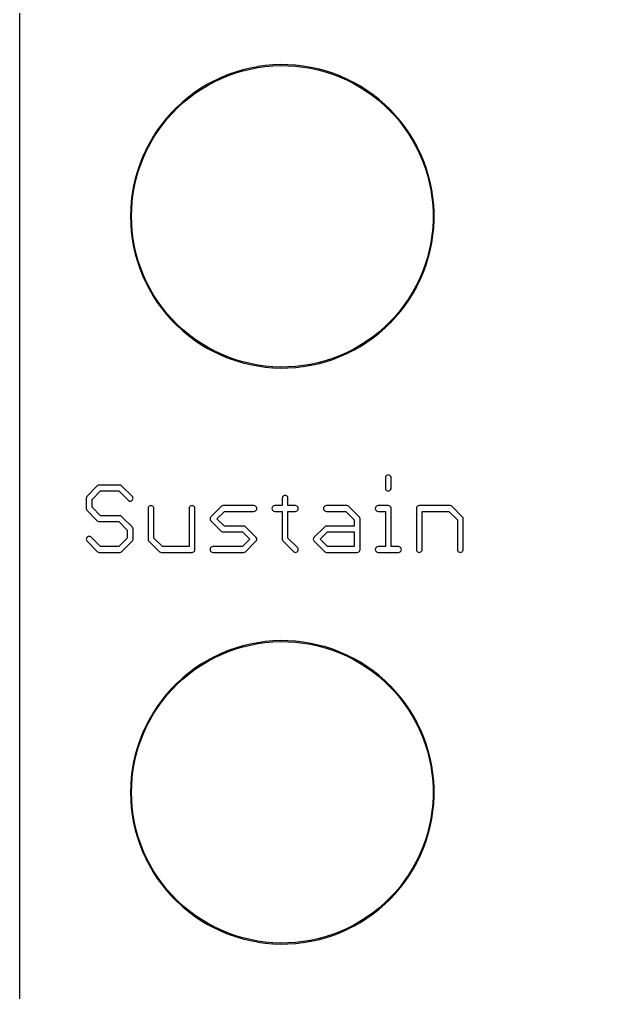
# Model space of a CAD drawing. Extents: x 3 to 66, y 0 to 129.
# Drawn here: x 2.71 to 18.12, y 59.36 to 85.11 of the extents above; entities that cross this region are included whole.
import ezdxf

# ---------------------------------------------------------------- set-up
doc = ezdxf.new("R2010")
doc.units = 0

msp = doc.modelspace()

# ---------------------------------------------------------------- linework, layer by layer
at = {"color": 34, "true_color": 0x008000}
for points in [[(2.7051, 0.3175, 0), (63.32474, 0.3175, 0), (63.32474, 128.81864, 0), (2.7051, 128.81864, 0), (2.7051, 0.3175, 0)], [(9.40307, 83.90382, 0), (9.20242, 83.88603, 0), (9.00428, 83.85809, 0), (9.00037, 83.85747, 0), (8.80225, 83.81937, 0), (8.60666, 83.7711, 0), (8.41363, 83.71523, 0), (8.22566, 83.64919, 0), (8.03771, 83.57299, 0), (7.85737, 83.48663, 0), (7.85383, 83.48483, 0), (7.67603, 83.39085, 0), (7.50331, 83.28671, 0), (7.33567, 83.17495, 0), (7.17565, 83.05303, 0), (7.02071, 82.92603, 0), (6.87085, 82.78887, 0), (6.86804, 82.78606, 0), (6.72834, 82.64382, 0), (6.59372, 82.49396, 0), (6.46672, 82.33647, 0), (6.34988, 82.17392, 0), (6.24066, 82.00628, 0), (6.13906, 81.83356, 0), (6.04508, 81.65322, 0), (6.04328, 81.64968, 0), (5.962, 81.4668, 0), (5.8858, 81.28138, 0), (5.8223, 81.09088, 0), (5.76642, 80.89784, 0), (5.72324, 80.70226, 0), (5.68768, 80.50414, 0), (5.68706, 80.50021, 0), (5.66166, 80.29956, 0), (5.64642, 80.0989, 0), (5.64134, 79.89824, 0), (5.64642, 79.69758, 0), (5.66166, 79.49691, 0), (5.68706, 79.29626, 0), (5.68768, 79.29233, 0), (5.72324, 79.09421, 0), (5.76642, 78.89863, 0), (5.8223, 78.70559, 0), (5.8858, 78.51509, 0), (5.962, 78.32966, 0), (6.04328, 78.14679, 0), (6.04508, 78.14324, 0), (6.13906, 77.9629, 0), (6.24066, 77.79019, 0), (6.34988, 77.62255, 0), (6.46672, 77.45999, 0), (6.59372, 77.30251, 0), (6.72834, 77.15264, 0), (6.86804, 77.0104, 0), (6.87085, 77.0076, 0), (7.02071, 76.87044, 0), (7.17565, 76.74344, 0), (7.33567, 76.62152, 0), (7.50331, 76.50976, 0), (7.67603, 76.40562, 0), (7.85383, 76.31164, 0), (7.85737, 76.30983, 0), (8.03771, 76.22347, 0), (8.22566, 76.14727, 0), (8.41363, 76.08123, 0), (8.60666, 76.02536, 0), (8.80225, 75.97709, 0), (9.00037, 75.93899, 0), (9.00428, 75.93837, 0), (9.20242, 75.91043, 0), (9.40307, 75.89265, 0), (9.60373, 75.88504, 0), (9.80439, 75.88758, 0), (10.00505, 75.90027, 0), (10.20572, 75.92313, 0), (10.20964, 75.92376, 0), (10.40776, 75.95677, 0), (10.60334, 75.99996, 0), (10.79892, 76.05076, 0), (10.98942, 76.11426, 0), (11.17738, 76.18537, 0), (11.3628, 76.26666, 0), (11.5406, 76.35556, 0), (11.54414, 76.35736, 0), (11.7194, 76.45641, 0), (11.88958, 76.56564, 0), (12.05468, 76.68248, 0), (12.21216, 76.8044, 0), (12.36456, 76.93648, 0), (12.50934, 77.07617, 0), (12.51215, 77.07899, 0), (12.64931, 77.22631, 0), (12.77885, 77.37871, 0), (12.90077, 77.53873, 0), (13.01507, 77.70383, 0), (13.12175, 77.87654, 0), (13.21827, 78.05181, 0), (13.22007, 78.05535, 0), (13.30643, 78.23569, 0), (13.38517, 78.42111, 0), (13.45629, 78.61161, 0), (13.51471, 78.80211, 0), (13.56551, 78.99769, 0), (13.60615, 79.19327, 0), (13.60678, 79.19719, 0), (13.63726, 79.39785, 0), (13.65758, 79.59598, 0), (13.66773, 79.79664, 0), (13.66773, 79.99983, 0), (13.65758, 80.2005, 0), (13.63726, 80.39861, 0), (13.60678, 80.59927, 0), (13.60615, 80.6032, 0), (13.56551, 80.79877, 0), (13.51471, 80.99436, 0), (13.45629, 81.18486, 0), (13.38517, 81.37536, 0), (13.30643, 81.56077, 0), (13.22007, 81.74111, 0), (13.21827, 81.74466, 0), (13.12175, 81.91992, 0), (13.01507, 82.09264, 0), (12.90077, 82.25774, 0), (12.77885, 82.41776, 0), (12.64931, 82.57016, 0), (12.51215, 82.71747, 0), (12.50934, 82.72029, 0), (12.36456, 82.85999, 0), (12.21216, 82.99207, 0), (12.05468, 83.11399, 0), (11.88958, 83.23083, 0), (11.7194, 83.34005, 0), (11.54414, 83.43911, 0), (11.5406, 83.44091, 0), (11.3628, 83.52981, 0), (11.17738, 83.61109, 0), (10.98942, 83.68221, 0), (10.79892, 83.74571, 0), (10.60334, 83.79651, 0), (10.40776, 83.83969, 0), (10.20964, 83.87271, 0), (10.20572, 83.87334, 0), (10.00505, 83.8962, 0), (9.80439, 83.90889, 0), (9.60373, 83.91144, 0), (9.40307, 83.90382, 0)], [(10.00505, 75.92568, 0), (9.80439, 75.91297, 0), (9.60373, 75.91043, 0), (9.40307, 75.91804, 0), (9.20242, 75.93584, 0), (9.00677, 75.96343, 0), (8.8101, 76.00125, 0), (8.61452, 76.04951, 0), (8.42148, 76.10539, 0), (8.23352, 76.17143, 0), (8.04556, 76.24763, 0), (7.86665, 76.3333, 0), (7.69096, 76.42617, 0), (7.51824, 76.53031, 0), (7.3506, 76.64207, 0), (7.19058, 76.76399, 0), (7.03564, 76.89099, 0), (6.88628, 77.0277, 0), (6.74889, 77.16758, 0), (6.61427, 77.31744, 0), (6.48727, 77.47492, 0), (6.37043, 77.63748, 0), (6.26121, 77.80512, 0), (6.15961, 77.97784, 0), (6.06717, 78.15522, 0), (5.98615, 78.33752, 0), (5.90995, 78.52294, 0), (5.84645, 78.71344, 0), (5.79057, 78.90648, 0), (5.74739, 79.10205, 0), (5.71225, 79.29782, 0), (5.68705, 79.49691, 0), (5.67181, 79.69758, 0), (5.66673, 79.89824, 0), (5.67181, 80.0989, 0), (5.68705, 80.29956, 0), (5.71225, 80.49863, 0), (5.74739, 80.69441, 0), (5.79057, 80.88999, 0), (5.84645, 81.08302, 0), (5.90995, 81.27352, 0), (5.98615, 81.45895, 0), (6.06717, 81.64125, 0), (6.15961, 81.81863, 0), (6.26121, 81.99135, 0), (6.37043, 82.15899, 0), (6.48727, 82.32155, 0), (6.61427, 82.47902, 0), (6.74889, 82.62889, 0), (6.88628, 82.76877, 0), (7.03564, 82.90548, 0), (7.19058, 83.03248, 0), (7.3506, 83.1544, 0), (7.51824, 83.26616, 0), (7.69096, 83.3703, 0), (7.86665, 83.46317, 0), (8.04556, 83.54884, 0), (8.23352, 83.62504, 0), (8.42148, 83.69108, 0), (8.61452, 83.74696, 0), (8.8101, 83.79522, 0), (9.00696, 83.83308, 0), (9.20242, 83.86063, 0), (9.40307, 83.87842, 0), (9.60373, 83.88603, 0), (9.80439, 83.8835, 0), (10.00505, 83.8708, 0), (10.20525, 83.84798, 0), (10.39991, 83.81554, 0), (10.59549, 83.77236, 0), (10.79107, 83.72156, 0), (10.98157, 83.65806, 0), (11.16953, 83.58694, 0), (11.35495, 83.50566, 0), (11.52967, 83.4183, 0), (11.70447, 83.3195, 0), (11.87465, 83.21028, 0), (12.03975, 83.09344, 0), (12.19723, 82.97152, 0), (12.34963, 82.83944, 0), (12.4925, 82.70158, 0), (12.62876, 82.55522, 0), (12.7583, 82.40282, 0), (12.88022, 82.24281, 0), (12.99452, 82.07771, 0), (13.1012, 81.90499, 0), (13.19692, 81.73119, 0), (13.28228, 81.55293, 0), (13.36102, 81.36751, 0), (13.43214, 81.17701, 0), (13.49056, 80.98651, 0), (13.54136, 80.79093, 0), (13.58191, 80.59579, 0), (13.61185, 80.39861, 0), (13.63217, 80.2005, 0), (13.64233, 79.99983, 0), (13.64233, 79.79664, 0), (13.63217, 79.59598, 0), (13.61185, 79.39785, 0), (13.58191, 79.2007, 0), (13.54136, 79.00554, 0), (13.49056, 78.80996, 0), (13.43214, 78.61946, 0), (13.36102, 78.42896, 0), (13.28228, 78.24354, 0), (13.19695, 78.06535, 0), (13.1012, 77.89148, 0), (12.99452, 77.71876, 0), (12.88022, 77.55365, 0), (12.7583, 77.39364, 0), (12.62876, 77.24124, 0), (12.49241, 77.09479, 0), (12.34963, 76.95703, 0), (12.19723, 76.82495, 0), (12.03975, 76.70303, 0), (11.87465, 76.58619, 0), (11.70447, 76.47696, 0), (11.52967, 76.37817, 0), (11.35495, 76.2908, 0), (11.16953, 76.20953, 0), (10.98157, 76.1384, 0), (10.79107, 76.07491, 0), (10.59549, 76.0241, 0), (10.39991, 75.98093, 0), (10.20524, 75.94848, 0), (10.00505, 75.92568, 0)], [(12.45615, 72.63383, 0), (12.4797, 72.63755, 0), (12.50094, 72.64839, 0), (12.5178, 72.66525, 0), (12.52863, 72.68649, 0), (12.53235, 72.71003, 0), (12.53235, 72.98182, 0), (12.52863, 73.00536, 0), (12.5178, 73.0266, 0), (12.50094, 73.04346, 0), (12.4797, 73.05428, 0), (12.45615, 73.05802, 0), (12.43261, 73.05428, 0), (12.41137, 73.04346, 0), (12.39451, 73.0266, 0), (12.38368, 73.00536, 0), (12.37995, 72.98182, 0), (12.37995, 72.71003, 0), (12.38368, 72.68649, 0), (12.39451, 72.66525, 0), (12.41137, 72.64839, 0), (12.43261, 72.63755, 0), (12.45615, 72.63383, 0)], [(4.84635, 71.97344, 0), (4.6228, 72.1991, 0), (4.6228, 72.40816, 0), (4.84635, 72.63383, 0), (5.32917, 72.63383, 0), (5.58639, 72.37661, 0), (5.60763, 72.36578, 0), (5.63118, 72.36206, 0), (5.65472, 72.36578, 0), (5.67596, 72.37661, 0), (5.69282, 72.39346, 0), (5.70365, 72.41471, 0), (5.70738, 72.43826, 0), (5.70365, 72.4618, 0), (5.69282, 72.48304, 0), (5.40418, 72.77168, 0), (5.38294, 72.78251, 0), (5.3594, 72.78623, 0), (4.81583, 72.78623, 0), (4.79229, 72.78251, 0), (4.77105, 72.77168, 0), (4.75419, 72.75481, 0), (4.48495, 72.48304, 0), (4.47412, 72.4618, 0), (4.47039, 72.43826, 0), (4.47039, 72.16901, 0), (4.47412, 72.14547, 0), (4.48495, 72.12423, 0), (4.75419, 71.85245, 0), (4.77105, 71.83559, 0), (4.79229, 71.82476, 0), (4.81583, 71.82104, 0), (5.32916, 71.82104, 0), (5.55498, 71.59522, 0), (5.55498, 71.38419, 0), (5.32931, 71.16064, 0), (4.84606, 71.16064, 0), (4.59138, 71.41531, 0), (4.57014, 71.42615, 0), (4.5466, 71.42988, 0), (4.52304, 71.42615, 0), (4.50181, 71.41531, 0), (4.48495, 71.39846, 0), (4.47412, 71.37721, 0), (4.47039, 71.35368, 0), (4.47412, 71.33013, 0), (4.48495, 71.30889, 0), (4.75418, 71.03966, 0), (4.75419, 71.03964, 0), (4.77105, 71.02279, 0), (4.79229, 71.01196, 0), (4.81583, 71.00824, 0), (5.3594, 71.00824, 0), (5.38294, 71.01196, 0), (5.40418, 71.02279, 0), (5.67596, 71.29203, 0), (5.69282, 71.30889, 0), (5.70365, 71.33013, 0), (5.70738, 71.35368, 0), (5.70738, 71.62546, 0), (5.70365, 71.649, 0), (5.69282, 71.67024, 0), (5.42105, 71.942, 0), (5.42104, 71.94202, 0), (5.40418, 71.95887, 0), (5.38294, 71.96971, 0), (5.3594, 71.97344, 0), (4.84635, 71.97344, 0)], [(9.99996, 71.00824, 0), (10.02352, 71.01196, 0), (10.04476, 71.02279, 0), (10.06162, 71.03964, 0), (10.07245, 71.06089, 0), (10.07616, 71.08444, 0), (10.07245, 71.10798, 0), (10.06162, 71.12922, 0), (10.04476, 71.14608, 0), (9.80439, 71.38419, 0), (9.80439, 72.09281, 0), (9.99996, 72.09281, 0), (10.02352, 72.09654, 0), (10.04476, 72.10737, 0), (10.06162, 72.12423, 0), (10.07245, 72.14547, 0), (10.07616, 72.16901, 0), (10.07245, 72.19256, 0), (10.06162, 72.2138, 0), (10.04476, 72.23066, 0), (10.02352, 72.24149, 0), (9.99996, 72.24521, 0), (9.80439, 72.24521, 0), (9.80439, 72.43826, 0), (9.80067, 72.4618, 0), (9.78984, 72.48304, 0), (9.77298, 72.4999, 0), (9.75174, 72.51072, 0), (9.72819, 72.51446, 0), (9.70465, 72.51072, 0), (9.68341, 72.4999, 0), (9.66655, 72.48304, 0), (9.65572, 72.4618, 0), (9.65199, 72.43826, 0), (9.65199, 72.24521, 0), (9.45642, 72.24521, 0), (9.43287, 72.24149, 0), (9.41163, 72.23066, 0), (9.39476, 72.2138, 0), (9.38394, 72.19256, 0), (9.38022, 72.16901, 0), (9.38394, 72.14547, 0), (9.39476, 72.12423, 0), (9.41163, 72.10737, 0), (9.43287, 72.09654, 0), (9.45642, 72.09281, 0), (9.65199, 72.09281, 0), (9.65199, 71.35368, 0), (9.65572, 71.33013, 0), (9.66655, 71.30889, 0), (9.68341, 71.29203, 0), (9.95519, 71.02279, 0), (9.97643, 71.01196, 0), (9.99996, 71.00824, 0)], [(7.26694, 71.00824, 0), (7.29048, 71.01196, 0), (7.31172, 71.02279, 0), (7.32858, 71.03964, 0), (7.33941, 71.06089, 0), (7.34314, 71.08444, 0), (7.34314, 72.16901, 0), (7.33941, 72.19256, 0), (7.32858, 72.2138, 0), (7.31172, 72.23066, 0), (7.29048, 72.24149, 0), (7.26694, 72.24521, 0), (7.24339, 72.24149, 0), (7.22215, 72.23066, 0), (7.20529, 72.2138, 0), (7.19446, 72.19256, 0), (7.19074, 72.16901, 0), (7.19074, 71.16064, 0), (6.48422, 71.16064, 0), (6.25856, 71.38418, 0), (6.25856, 72.16901, 0), (6.25483, 72.19256, 0), (6.244, 72.2138, 0), (6.22714, 72.23066, 0), (6.2059, 72.24149, 0), (6.18236, 72.24521, 0), (6.15881, 72.24149, 0), (6.13757, 72.23066, 0), (6.12071, 72.2138, 0), (6.10988, 72.19256, 0), (6.10616, 72.16901, 0), (6.10616, 71.35368, 0), (6.10988, 71.33013, 0), (6.12071, 71.30889, 0), (6.13757, 71.29203, 0), (6.40935, 71.02279, 0), (6.43059, 71.01196, 0), (6.45414, 71.00824, 0), (7.26694, 71.00824, 0)], [(8.12266, 71.70166, 0), (7.92708, 71.89723, 0), (8.12266, 72.09281, 0), (8.90523, 72.09281, 0), (8.92878, 72.09654, 0), (8.95002, 72.10737, 0), (8.96688, 72.12423, 0), (8.97771, 72.14547, 0), (8.98143, 72.16901, 0), (8.97771, 72.19256, 0), (8.96688, 72.2138, 0), (8.95002, 72.23066, 0), (8.92878, 72.24149, 0), (8.90523, 72.24521, 0), (8.09244, 72.24521, 0), (8.06889, 72.24149, 0), (8.04765, 72.23066, 0), (7.75901, 71.94202, 0), (7.74818, 71.92077, 0), (7.74446, 71.89724, 0), (7.74818, 71.87369, 0), (7.75901, 71.85245, 0), (8.04765, 71.56381, 0), (8.06889, 71.55298, 0), (8.09244, 71.54926, 0), (8.60321, 71.54926, 0), (8.79852, 71.35396, 0), (8.60337, 71.16064, 0), (7.82066, 71.16064, 0), (7.79711, 71.15691, 0), (7.77587, 71.14608, 0), (7.75901, 71.12922, 0), (7.74818, 71.10798, 0), (7.74446, 71.08444, 0), (7.74818, 71.06089, 0), (7.75901, 71.03964, 0), (7.77587, 71.02279, 0), (7.79711, 71.01196, 0), (7.82066, 71.00824, 0), (8.63346, 71.00824, 0), (8.657, 71.01196, 0), (8.67824, 71.02279, 0), (8.95002, 71.29203, 0), (8.96688, 71.30889, 0), (8.97771, 71.33013, 0), (8.98143, 71.35368, 0), (8.97771, 71.37721, 0), (8.96688, 71.39846, 0), (8.67824, 71.6871, 0), (8.657, 71.69793, 0), (8.63346, 71.70166, 0), (8.12266, 71.70166, 0)], [(10.8204, 72.24521, 0), (10.79685, 72.24149, 0), (10.77561, 72.23066, 0), (10.75875, 72.2138, 0), (10.74792, 72.19256, 0), (10.7442, 72.16901, 0), (10.74792, 72.14547, 0), (10.75875, 72.12423, 0), (10.77561, 72.10737, 0), (10.79685, 72.09654, 0), (10.8204, 72.09281, 0), (11.33119, 72.09281, 0), (11.557, 71.867, 0), (11.557, 71.70166, 0), (10.8204, 71.70166, 0), (10.79685, 71.69793, 0), (10.77561, 71.6871, 0), (10.48697, 71.39846, 0), (10.47613, 71.37721, 0), (10.47242, 71.35368, 0), (10.47613, 71.33013, 0), (10.48697, 71.30889, 0), (10.50383, 71.29203, 0), (10.77561, 71.02279, 0), (10.79685, 71.01196, 0), (10.8204, 71.00824, 0), (11.6332, 71.00824, 0), (11.65674, 71.01196, 0), (11.67798, 71.02279, 0), (11.69484, 71.03964, 0), (11.70567, 71.06089, 0), (11.7094, 71.08444, 0), (11.7094, 71.89724, 0), (11.70567, 71.92077, 0), (11.69484, 71.94202, 0), (11.4062, 72.23066, 0), (11.38496, 72.24149, 0), (11.36142, 72.24521, 0), (10.8204, 72.24521, 0)], [(12.18692, 72.24521, 0), (12.16337, 72.24149, 0), (12.14213, 72.23066, 0), (12.12527, 72.2138, 0), (12.11444, 72.19256, 0), (12.11071, 72.16901, 0), (12.11444, 72.14547, 0), (12.12527, 72.12423, 0), (12.14213, 72.10737, 0), (12.16337, 72.09654, 0), (12.18692, 72.09281, 0), (12.37995, 72.09281, 0), (12.37995, 71.16064, 0), (12.18692, 71.16064, 0), (12.16337, 71.15691, 0), (12.14213, 71.14608, 0), (12.12527, 71.12922, 0), (12.11444, 71.10798, 0), (12.11071, 71.08444, 0), (12.11444, 71.06089, 0), (12.12527, 71.03964, 0), (12.14213, 71.02279, 0), (12.16337, 71.01196, 0), (12.18692, 71.00824, 0), (12.72793, 71.00824, 0), (12.75148, 71.01196, 0), (12.77272, 71.02279, 0), (12.78958, 71.03964, 0), (12.80041, 71.06089, 0), (12.80413, 71.08444, 0), (12.80041, 71.10798, 0), (12.78958, 71.12922, 0), (12.77272, 71.14608, 0), (12.75148, 71.15691, 0), (12.72793, 71.16064, 0), (12.53235, 71.16064, 0), (12.53235, 72.16901, 0), (12.52863, 72.19256, 0), (12.5178, 72.2138, 0), (12.50094, 72.23066, 0), (12.4797, 72.24149, 0), (12.45615, 72.24521, 0), (12.18692, 72.24521, 0)], [(13.27658, 72.24521, 0), (13.25303, 72.24149, 0), (13.23179, 72.23066, 0), (13.21493, 72.2138, 0), (13.2041, 72.19256, 0), (13.20038, 72.16901, 0), (13.20038, 71.08444, 0), (13.2041, 71.06089, 0), (13.21493, 71.03964, 0), (13.23179, 71.02279, 0), (13.25303, 71.01196, 0), (13.27658, 71.00824, 0), (13.30012, 71.01196, 0), (13.32136, 71.02279, 0), (13.33822, 71.03964, 0), (13.34905, 71.06089, 0), (13.35278, 71.08444, 0), (13.35278, 72.09281, 0), (14.0614, 72.09281, 0), (14.28496, 71.86714, 0), (14.28496, 71.08444, 0), (14.28868, 71.06089, 0), (14.29951, 71.03964, 0), (14.31637, 71.02279, 0), (14.33761, 71.01196, 0), (14.36116, 71.00824, 0), (14.3847, 71.01196, 0), (14.40594, 71.02279, 0), (14.4228, 71.03964, 0), (14.43363, 71.06089, 0), (14.43736, 71.08444, 0), (14.43736, 71.89724, 0), (14.43363, 71.92077, 0), (14.4228, 71.94202, 0), (14.15356, 72.2138, 0), (14.1367, 72.23066, 0), (14.11546, 72.24149, 0), (14.09191, 72.24521, 0), (13.27658, 72.24521, 0)], [(11.557, 71.16064, 0), (10.85048, 71.16064, 0), (10.65533, 71.35396, 0), (10.85063, 71.54926, 0), (11.557, 71.54926, 0), (11.557, 71.16064, 0)], [(9.40307, 68.66381, 0), (9.20242, 68.64604, 0), (9.00428, 68.6181, 0), (9.00037, 68.61747, 0), (8.80225, 68.57937, 0), (8.60666, 68.53111, 0), (8.41363, 68.47523, 0), (8.22566, 68.40918, 0), (8.03771, 68.33298, 0), (7.85737, 68.24663, 0), (7.85383, 68.24482, 0), (7.67603, 68.15085, 0), (7.50331, 68.04671, 0), (7.33567, 67.93495, 0), (7.17565, 67.81303, 0), (7.02071, 67.68603, 0), (6.87085, 67.54886, 0), (6.86804, 67.54606, 0), (6.72834, 67.40382, 0), (6.59372, 67.25396, 0), (6.46672, 67.09648, 0), (6.34988, 66.93392, 0), (6.24066, 66.76627, 0), (6.13906, 66.59356, 0), (6.04508, 66.41322, 0), (6.04328, 66.40967, 0), (5.962, 66.2268, 0), (5.8858, 66.04138, 0), (5.8223, 65.85088, 0), (5.76642, 65.65783, 0), (5.72324, 65.46226, 0), (5.68768, 65.26414, 0), (5.68706, 65.26022, 0), (5.66166, 65.05955, 0), (5.64642, 64.8589, 0), (5.64134, 64.65823, 0), (5.64642, 64.45757, 0), (5.66166, 64.25691, 0), (5.68706, 64.05625, 0), (5.68768, 64.05233, 0), (5.72324, 63.85421, 0), (5.76642, 63.65863, 0), (5.8223, 63.46559, 0), (5.8858, 63.27509, 0), (5.962, 63.08967, 0), (6.04328, 62.90679, 0), (6.04508, 62.90325, 0), (6.13906, 62.72291, 0), (6.24066, 62.55019, 0), (6.34988, 62.38255, 0), (6.46672, 62.21999, 0), (6.59372, 62.06251, 0), (6.72834, 61.91265, 0), (6.86804, 61.77041, 0), (6.87085, 61.7676, 0), (7.02071, 61.63044, 0), (7.17565, 61.50344, 0), (7.33567, 61.38152, 0), (7.50331, 61.26976, 0), (7.67603, 61.16562, 0), (7.85383, 61.07164, 0), (7.85737, 61.06984, 0), (8.03771, 60.98348, 0), (8.22566, 60.90728, 0), (8.41363, 60.84124, 0), (8.60666, 60.78536, 0), (8.80225, 60.7371, 0), (9.00037, 60.699, 0), (9.00428, 60.69838, 0), (9.20242, 60.67043, 0), (9.40307, 60.65265, 0), (9.60373, 60.64503, 0), (9.80439, 60.64757, 0), (10.00505, 60.66027, 0), (10.20572, 60.68314, 0), (10.20964, 60.68376, 0), (10.40776, 60.71678, 0), (10.60334, 60.75996, 0), (10.79892, 60.81076, 0), (10.98942, 60.87426, 0), (11.17738, 60.94538, 0), (11.3628, 61.02666, 0), (11.5406, 61.11556, 0), (11.54414, 61.11736, 0), (11.7194, 61.21642, 0), (11.88958, 61.32564, 0), (12.05468, 61.44248, 0), (12.21216, 61.5644, 0), (12.36456, 61.69648, 0), (12.50934, 61.83618, 0), (12.51215, 61.83899, 0), (12.64931, 61.98631, 0), (12.77885, 62.13871, 0), (12.90077, 62.29873, 0), (13.01507, 62.46383, 0), (13.12175, 62.63655, 0), (13.21827, 62.81181, 0), (13.22007, 62.81535, 0), (13.30643, 62.99569, 0), (13.38517, 63.18111, 0), (13.45629, 63.37161, 0), (13.51471, 63.56211, 0), (13.56551, 63.75769, 0), (13.60615, 63.95327, 0), (13.60678, 63.95719, 0), (13.63726, 64.15786, 0), (13.65758, 64.35598, 0), (13.66773, 64.55663, 0), (13.66773, 64.75984, 0), (13.65758, 64.9605, 0), (13.63726, 65.15862, 0), (13.60678, 65.35928, 0), (13.60615, 65.3632, 0), (13.56551, 65.55878, 0), (13.51471, 65.75436, 0), (13.45629, 65.94486, 0), (13.38517, 66.13536, 0), (13.30643, 66.32078, 0), (13.22007, 66.50112, 0), (13.21827, 66.50466, 0), (13.12175, 66.67992, 0), (13.01507, 66.85263, 0), (12.90077, 67.01774, 0), (12.77885, 67.17776, 0), (12.64931, 67.33016, 0), (12.51215, 67.47748, 0), (12.50934, 67.48029, 0), (12.36456, 67.61999, 0), (12.21216, 67.75207, 0), (12.05468, 67.87399, 0), (11.88958, 67.99083, 0), (11.7194, 68.10005, 0), (11.54414, 68.19911, 0), (11.5406, 68.2009, 0), (11.3628, 68.28981, 0), (11.17738, 68.37108, 0), (10.98942, 68.44221, 0), (10.79892, 68.5057, 0), (10.60334, 68.55651, 0), (10.40776, 68.59969, 0), (10.20964, 68.63271, 0), (10.20572, 68.63333, 0), (10.00505, 68.6562, 0), (9.80439, 68.66889, 0), (9.60373, 68.67143, 0), (9.40307, 68.66381, 0)], [(10.00505, 60.68568, 0), (9.80439, 60.67298, 0), (9.60373, 60.67044, 0), (9.40307, 60.67805, 0), (9.20242, 60.69584, 0), (9.00677, 60.72343, 0), (8.8101, 60.76125, 0), (8.61452, 60.80951, 0), (8.42148, 60.86539, 0), (8.23352, 60.93143, 0), (8.04556, 61.00763, 0), (7.86665, 61.0933, 0), (7.69096, 61.18617, 0), (7.51824, 61.29031, 0), (7.3506, 61.40207, 0), (7.19058, 61.52399, 0), (7.03564, 61.65099, 0), (6.88628, 61.7877, 0), (6.74889, 61.92758, 0), (6.61427, 62.07744, 0), (6.48727, 62.23492, 0), (6.37043, 62.39748, 0), (6.26121, 62.56512, 0), (6.15961, 62.73784, 0), (6.06717, 62.91522, 0), (5.98615, 63.09752, 0), (5.90995, 63.28294, 0), (5.84645, 63.47344, 0), (5.79057, 63.66648, 0), (5.74739, 63.86206, 0), (5.71225, 64.05786, 0), (5.68705, 64.25691, 0), (5.67181, 64.45757, 0), (5.66673, 64.65823, 0), (5.67181, 64.8589, 0), (5.68705, 65.05955, 0), (5.71225, 65.25861, 0), (5.74739, 65.45441, 0), (5.79057, 65.64999, 0), (5.84645, 65.84303, 0), (5.90995, 66.03353, 0), (5.98615, 66.21895, 0), (6.06717, 66.40125, 0), (6.15961, 66.57863, 0), (6.26121, 66.75135, 0), (6.37043, 66.91898, 0), (6.48727, 67.08154, 0), (6.61427, 67.23903, 0), (6.74889, 67.38889, 0), (6.88618, 67.52868, 0), (7.03564, 67.66548, 0), (7.19058, 67.79248, 0), (7.3506, 67.9144, 0), (7.51824, 68.02616, 0), (7.69096, 68.1303, 0), (7.86685, 68.22326, 0), (8.04556, 68.30884, 0), (8.23352, 68.38504, 0), (8.42148, 68.45108, 0), (8.61452, 68.50696, 0), (8.8101, 68.55522, 0), (9.00677, 68.59304, 0), (9.20242, 68.62063, 0), (9.40307, 68.63842, 0), (9.60373, 68.64604, 0), (9.80439, 68.6435, 0), (10.00505, 68.63079, 0), (10.20506, 68.60802, 0), (10.39991, 68.57554, 0), (10.59549, 68.53236, 0), (10.79107, 68.48156, 0), (10.98157, 68.41806, 0), (11.16953, 68.34694, 0), (11.35495, 68.26566, 0), (11.52967, 68.1783, 0), (11.70447, 68.0795, 0), (11.87465, 67.97028, 0), (12.03975, 67.85344, 0), (12.19723, 67.73152, 0), (12.34963, 67.59944, 0), (12.49241, 67.46167, 0), (12.62876, 67.31523, 0), (12.7583, 67.16283, 0), (12.88022, 67.00281, 0), (12.99452, 66.83771, 0), (13.1012, 66.66499, 0), (13.19695, 66.49111, 0), (13.28228, 66.31292, 0), (13.36102, 66.12751, 0), (13.43214, 65.93701, 0), (13.49056, 65.74651, 0), (13.54136, 65.55092, 0), (13.58191, 65.35577, 0), (13.61185, 65.15862, 0), (13.63217, 64.9605, 0), (13.64233, 64.75984, 0), (13.64233, 64.55663, 0), (13.63217, 64.35598, 0), (13.61185, 64.15786, 0), (13.58191, 63.9607, 0), (13.54136, 63.76554, 0), (13.49056, 63.56996, 0), (13.43214, 63.37946, 0), (13.36102, 63.18896, 0), (13.28228, 63.00354, 0), (13.19692, 62.82528, 0), (13.1012, 62.65148, 0), (12.99452, 62.47876, 0), (12.88022, 62.31366, 0), (12.7583, 62.15364, 0), (12.62876, 62.00124, 0), (12.4925, 61.85489, 0), (12.34963, 61.71703, 0), (12.19723, 61.58495, 0), (12.03975, 61.46303, 0), (11.87465, 61.34619, 0), (11.70447, 61.23697, 0), (11.52967, 61.13817, 0), (11.35495, 61.05081, 0), (11.16953, 60.96953, 0), (10.98157, 60.89841, 0), (10.79107, 60.83491, 0), (10.59549, 60.78411, 0), (10.39991, 60.74093, 0), (10.20525, 60.70849, 0), (10.00505, 60.68568, 0)]]:
    msp.add_polyline3d(points, close=True, dxfattribs=at)
at = {"color": 5, "true_color": 0x0000ff}
msp.add_polyline3d([(63.32474, 0.3175, 0), (63.32474, 45.35957, 0), (63.33304, 45.36787, 0), (63.34387, 45.38911, 0), (63.3476, 45.41266, 0), (63.3476, 46.76902, 0), (63.34387, 46.79256, 0), (63.33304, 46.8138, 0), (63.32474, 46.8221, 0), (63.32474, 60.46241, 0), (63.4702, 60.60787, 0), (63.48103, 60.62911, 0), (63.48475, 60.65266, 0), (63.48475, 62.00902, 0), (63.48103, 62.03256, 0), (63.4702, 62.0538, 0), (63.45334, 62.07066, 0), (63.4321, 62.08149, 0), (63.40855, 62.08522, 0), (63.32474, 62.08522, 0), (63.32474, 128.81863, 0), (2.7051, 128.81863, 0), (2.7051, 0.3175, 0), (63.32474, 0.3175, 0)], close=True, dxfattribs=at)

doc.saveas('drawing.dxf')
